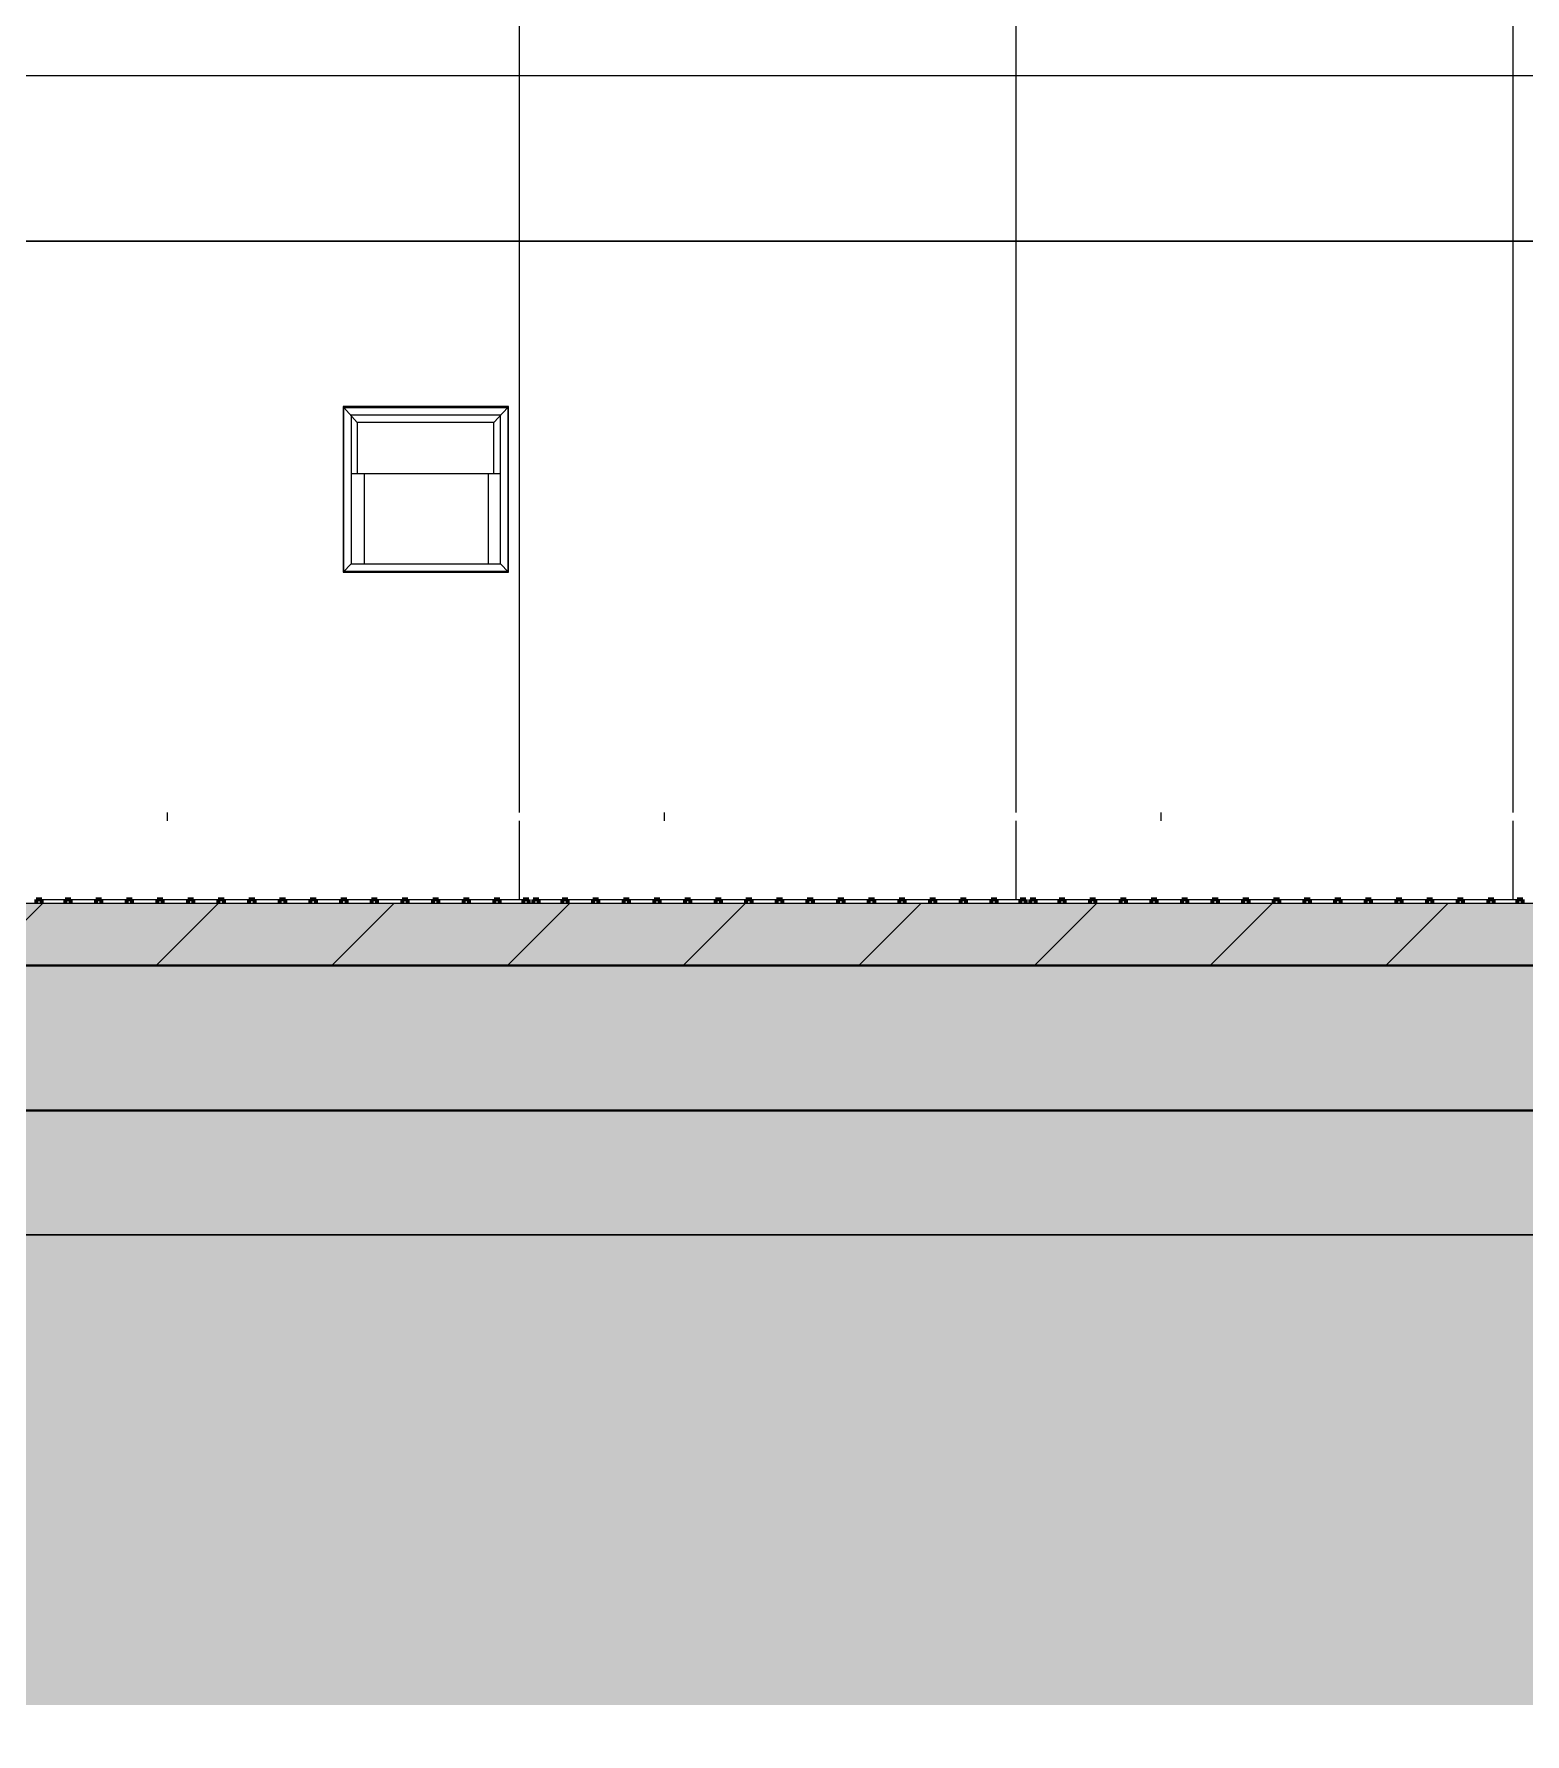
# Model space of a CAD drawing. Header units: millimetres. Extents: x 2519235 to 7246330, y 25937 to 201821.
# Drawn here: x 2844914 to 2846714, y 100187 to 102240 of the extents above; entities that cross this region are included whole.
import ezdxf
from ezdxf.xclip import XClip

# ---------------------------------------------------------------- set-up
doc = ezdxf.new("R2010")
doc.units = ezdxf.units.MM
doc.header["$XCLIPFRAME"] = 0
doc.set_wipeout_variables(frame=1)
doc.linetypes.add('TA_GL_000.90000', pattern=[2.475, 0.9, -0.225, 0.225, -0.225, 0.9])
for name, color, linetype in [('000 - 0_HIDE_OBJ_FRAMING_DEF_SUB_1', 7, 'Continuous'), ('000 - 0_SYM_DWG_GRIDLINE_MAIN_COLOR_251', 7, 'Continuous'), ('000 - CONCRETE_COL_CUT_COLOR_1', 7, 'Continuous'), ('000 - CONCRETE_COL_CUT_COLOR_3', 7, 'Continuous'), ('000 - CONCRETE_COL_CUT_COLOR_5', 7, 'Continuous'), ('000 - CONCRETE_COL_HATCH_', 7, 'Continuous'), ('000 - CONCRETE_COL_WIPEOUT_', 7, 'Continuous'), ('_งานโครงสร้าง', 7, 'Continuous')]:
    doc.layers.add(name, color=color, linetype=linetype)
doc.layers.add('A-DETL', color=7, linetype='Continuous', lineweight=70)
doc.layers.add('E-LITE-EQPM', color=7, linetype='Continuous', lineweight=9)
doc.layers.get('A-DETL').off()
doc.styles.add('TA', font='', dxfattribs={"height": 4.5})
doc.styles.get('TA').set_extended_font_data('Cordia New')

# ---------------------------------------------------------------- blocks, each defined once
blk = doc.blocks.new('DPA_Drainage Gutter_Landscape PP17_REV B - DPA_Drainage Gutter_Landscape PP17_REV B-36085527-ENTRANCE 1 - ELEVATION 1')
at = {"layer": '000 - 0_HIDE_OBJ_FRAMING_DEF_SUB_1', "color": 7, "lineweight": 70}
for p, q in [((2992079, 101195), (2992072, 101195)), ((2992072, 101195), (2992072, 101190)), ((2992079, 101190), (2992079, 101195)), ((2992114, 101195), (2992107, 101195)), ((2992107, 101195), (2992107, 101190)), ((2992114, 101190), (2992114, 101195)), ((2992151, 101195), (2992144, 101195)), ((2992144, 101195), (2992144, 101190)), ((2992151, 101190), (2992151, 101195)), ((2992188, 101195), (2992181, 101195)), ((2992181, 101195), (2992181, 101190)), ((2992188, 101190), (2992188, 101195)), ((2992225, 101195), (2992218, 101195)), ((2992218, 101195), (2992218, 101190)), ((2992225, 101190), (2992225, 101195)), ((2992262, 101195), (2992255, 101195)), ((2992255, 101195), (2992255, 101190)), ((2992262, 101190), (2992262, 101195)), ((2992299, 101195), (2992292, 101195)), ((2992292, 101195), (2992292, 101190)), ((2992299, 101190), (2992299, 101195)), ((2992336, 101195), (2992329, 101195)), ((2992329, 101195), (2992329, 101190)), ((2992336, 101190), (2992336, 101195)), ((2992373, 101195), (2992366, 101195)), ((2992366, 101195), (2992366, 101190)), ((2992373, 101190), (2992373, 101195)), ((2992410, 101195), (2992403, 101195)), ((2992403, 101195), (2992403, 101190)), ((2992410, 101190), (2992410, 101195)), ((2992447, 101195), (2992440, 101195)), ((2992440, 101195), (2992440, 101190)), ((2992447, 101190), (2992447, 101195)), ((2992484, 101195), (2992477, 101195)), ((2992477, 101195), (2992477, 101190)), ((2992484, 101190), (2992484, 101195)), ((2992521, 101195), (2992514, 101195)), ((2992514, 101195), (2992514, 101190)), ((2992521, 101190), (2992521, 101195)), ((2992558, 101195), (2992551, 101195)), ((2992551, 101195), (2992551, 101190)), ((2992558, 101190), (2992558, 101195)), ((2992595, 101195), (2992588, 101195)), ((2992588, 101195), (2992588, 101190)), ((2992595, 101190), (2992595, 101195)), ((2992632, 101195), (2992625, 101195)), ((2992625, 101195), (2992625, 101190)), ((2992632, 101190), (2992632, 101195)), ((2992667, 101195), (2992660, 101195)), ((2992660, 101195), (2992660, 101190)), ((2992667, 101190), (2992667, 101195)), ((2992679.2, 101195), (2992672.2, 101195)), ((2992672.2, 101195), (2992672.2, 101190)), ((2992679.2, 101190), (2992679.2, 101195)), ((2992714.2, 101195), (2992707.2, 101195)), ((2992707.2, 101195), (2992707.2, 101190)), ((2992714.2, 101190), (2992714.2, 101195)), ((2992751.2, 101195), (2992744.2, 101195)), ((2992744.2, 101195), (2992744.2, 101190)), ((2992751.2, 101190), (2992751.2, 101195)), ((2992788.2, 101195), (2992781.2, 101195)), ((2992781.2, 101195), (2992781.2, 101190)), ((2992788.2, 101190), (2992788.2, 101195)), ((2992825.2, 101195), (2992818.2, 101195)), ((2992818.2, 101195), (2992818.2, 101190)), ((2992825.2, 101190), (2992825.2, 101195)), ((2992862.2, 101195), (2992855.2, 101195)), ((2992855.2, 101195), (2992855.2, 101190)), ((2992862.2, 101190), (2992862.2, 101195)), ((2992899.2, 101195), (2992892.2, 101195)), ((2992892.2, 101195), (2992892.2, 101190)), ((2992899.2, 101190), (2992899.2, 101195)), ((2992936.2, 101195), (2992929.2, 101195)), ((2992929.2, 101195), (2992929.2, 101190)), ((2992936.2, 101190), (2992936.2, 101195)), ((2992973.2, 101195), (2992966.2, 101195)), ((2992966.2, 101195), (2992966.2, 101190)), ((2992973.2, 101190), (2992973.2, 101195)), ((2993010.2, 101195), (2993003.2, 101195)), ((2993003.2, 101195), (2993003.2, 101190)), ((2993010.2, 101190), (2993010.2, 101195)), ((2993047.2, 101195), (2993040.2, 101195)), ((2993040.2, 101195), (2993040.2, 101190)), ((2993047.2, 101190), (2993047.2, 101195)), ((2993084.2, 101195), (2993077.2, 101195)), ((2993077.2, 101195), (2993077.2, 101190)), ((2993084.2, 101190), (2993084.2, 101195)), ((2993121.2, 101195), (2993114.2, 101195)), ((2993114.2, 101195), (2993114.2, 101190)), ((2993121.2, 101190), (2993121.2, 101195)), ((2993158.2, 101195), (2993151.2, 101195)), ((2993151.2, 101195), (2993151.2, 101190)), ((2993158.2, 101190), (2993158.2, 101195)), ((2993195.2, 101195), (2993188.2, 101195)), ((2993188.2, 101195), (2993188.2, 101190)), ((2993195.2, 101190), (2993195.2, 101195)), ((2993232.2, 101195), (2993225.2, 101195)), ((2993225.2, 101195), (2993225.2, 101190)), ((2993232.2, 101190), (2993232.2, 101195)), ((2993267.2, 101195), (2993260.2, 101195)), ((2993260.2, 101195), (2993260.2, 101190)), ((2993267.2, 101190), (2993267.2, 101195)), ((2993279.3, 101195), (2993272.3, 101195)), ((2993272.3, 101195), (2993272.3, 101190)), ((2993279.3, 101190), (2993279.3, 101195)), ((2993314.3, 101195), (2993307.3, 101195)), ((2993307.3, 101195), (2993307.3, 101190)), ((2993314.3, 101190), (2993314.3, 101195)), ((2993351.3, 101195), (2993344.3, 101195)), ((2993344.3, 101195), (2993344.3, 101190)), ((2993351.3, 101190), (2993351.3, 101195)), ((2993388.3, 101195), (2993381.3, 101195)), ((2993381.3, 101195), (2993381.3, 101190)), ((2993388.3, 101190), (2993388.3, 101195)), ((2993425.3, 101195), (2993418.3, 101195)), ((2993418.3, 101195), (2993418.3, 101190)), ((2993425.3, 101190), (2993425.3, 101195)), ((2993462.3, 101195), (2993455.3, 101195)), ((2993455.3, 101195), (2993455.3, 101190)), ((2993462.3, 101190), (2993462.3, 101195)), ((2993499.3, 101195), (2993492.3, 101195)), ((2993492.3, 101195), (2993492.3, 101190)), ((2993499.3, 101190), (2993499.3, 101195)), ((2993536.3, 101195), (2993529.3, 101195)), ((2993529.3, 101195), (2993529.3, 101190)), ((2993536.3, 101190), (2993536.3, 101195)), ((2993573.3, 101195), (2993566.3, 101195)), ((2993566.3, 101195), (2993566.3, 101190)), ((2993573.3, 101190), (2993573.3, 101195)), ((2993610.3, 101195), (2993603.3, 101195)), ((2993603.3, 101195), (2993603.3, 101190)), ((2993610.3, 101190), (2993610.3, 101195)), ((2993647.3, 101195), (2993640.3, 101195)), ((2993640.3, 101195), (2993640.3, 101190)), ((2993647.3, 101190), (2993647.3, 101195)), ((2993684.3, 101195), (2993677.3, 101195)), ((2993677.3, 101195), (2993677.3, 101190)), ((2993684.3, 101190), (2993684.3, 101195)), ((2993721.3, 101195), (2993714.3, 101195)), ((2993714.3, 101195), (2993714.3, 101190)), ((2993721.3, 101190), (2993721.3, 101195)), ((2993758.3, 101195), (2993751.3, 101195)), ((2993751.3, 101195), (2993751.3, 101190)), ((2993758.3, 101190), (2993758.3, 101195)), ((2993795.3, 101195), (2993788.3, 101195)), ((2993788.3, 101195), (2993788.3, 101190)), ((2993795.3, 101190), (2993795.3, 101195)), ((2993832.3, 101195), (2993825.3, 101195)), ((2993825.3, 101195), (2993825.3, 101190)), ((2993832.3, 101190), (2993832.3, 101195)), ((2993867.3, 101195), (2993860.3, 101195)), ((2993860.3, 101195), (2993860.3, 101190)), ((2993867.3, 101190), (2993867.3, 101195))]:
    blk.add_line(p, q, dxfattribs=at)
at = {"layer": '000 - 0_HIDE_OBJ_FRAMING_DEF_SUB_1', "color": 7}
for p, q in [((2992079, 101190), (2992079, 101195)), ((2992079, 101195), (2992107, 101195)), ((2992107, 101190), (2992079, 101190)), ((2992107, 101195), (2992107, 101190)), ((2992114, 101190), (2992114, 101195)), ((2992114, 101195), (2992144, 101195)), ((2992144, 101190), (2992114, 101190)), ((2992144, 101195), (2992144, 101190)), ((2992151, 101195), (2992151, 101190)), ((2992151, 101195), (2992181, 101195)), ((2992181, 101190), (2992151, 101190)), ((2992181, 101195), (2992181, 101190)), ((2992188, 101190), (2992188, 101195)), ((2992188, 101195), (2992218, 101195)), ((2992218, 101190), (2992188, 101190)), ((2992218, 101195), (2992218, 101190)), ((2992225, 101195), (2992225, 101190)), ((2992225, 101195), (2992255, 101195)), ((2992255, 101190), (2992225, 101190)), ((2992255, 101195), (2992255, 101190)), ((2992262, 101190), (2992262, 101195)), ((2992262, 101195), (2992292, 101195)), ((2992292, 101190), (2992262, 101190)), ((2992292, 101195), (2992292, 101190)), ((2992299, 101195), (2992299, 101190)), ((2992299, 101195), (2992329, 101195)), ((2992329, 101190), (2992299, 101190)), ((2992329, 101195), (2992329, 101190)), ((2992336, 101190), (2992336, 101195)), ((2992336, 101195), (2992366, 101195)), ((2992366, 101190), (2992336, 101190)), ((2992366, 101195), (2992366, 101190)), ((2992373, 101195), (2992373, 101190)), ((2992373, 101195), (2992403, 101195)), ((2992403, 101190), (2992373, 101190)), ((2992403, 101190), (2992403, 101195)), ((2992410, 101195), (2992410, 101190)), ((2992410, 101195), (2992440, 101195)), ((2992440, 101190), (2992410, 101190)), ((2992440, 101195), (2992440, 101190)), ((2992447, 101195), (2992447, 101190)), ((2992447, 101195), (2992477, 101195)), ((2992477, 101190), (2992447, 101190)), ((2992477, 101190), (2992477, 101195)), ((2992484, 101195), (2992484, 101190)), ((2992484, 101195), (2992514, 101195)), ((2992514, 101190), (2992484.3, 101190)), ((2992514, 101195), (2992514, 101190)), ((2992521, 101195), (2992521, 101190)), ((2992521, 101195), (2992551, 101195)), ((2992551, 101190), (2992521, 101190)), ((2992551, 101190), (2992551, 101195)), ((2992558, 101195), (2992558, 101190)), ((2992558, 101195), (2992588, 101195)), ((2992588, 101190), (2992558, 101190)), ((2992588, 101195), (2992588, 101190)), ((2992595, 101195), (2992595, 101190)), ((2992595, 101195), (2992625, 101195)), ((2992625, 101190), (2992595, 101190)), ((2992625, 101190), (2992625, 101195)), ((2992632, 101195), (2992632, 101190)), ((2992632, 101195), (2992660, 101195)), ((2992660, 101190), (2992632, 101190)), ((2992660, 101195), (2992660, 101190)), ((2992679.2, 101190), (2992679.2, 101195)), ((2992679.2, 101195), (2992707.2, 101195)), ((2992707.2, 101190), (2992679.2, 101190)), ((2992707.2, 101195), (2992707.2, 101190)), ((2992714.2, 101190), (2992714.2, 101195)), ((2992714.2, 101195), (2992744.2, 101195)), ((2992744.2, 101190), (2992714.2, 101190)), ((2992744.2, 101195), (2992744.2, 101190)), ((2992751.2, 101195), (2992751.2, 101190)), ((2992751.2, 101195), (2992781.2, 101195)), ((2992781.2, 101190), (2992751.2, 101190)), ((2992781.2, 101195), (2992781.2, 101190)), ((2992788.2, 101190), (2992788.2, 101195)), ((2992788.2, 101195), (2992818.2, 101195)), ((2992818.2, 101190), (2992788.2, 101190)), ((2992818.2, 101195), (2992818.2, 101190)), ((2992825.2, 101195), (2992825.2, 101190)), ((2992825.2, 101195), (2992855.2, 101195)), ((2992855.2, 101190), (2992825.2, 101190)), ((2992855.2, 101195), (2992855.2, 101190)), ((2992862.2, 101190), (2992862.2, 101195)), ((2992862.2, 101195), (2992892.2, 101195)), ((2992891.6, 101190), (2992862.2, 101190)), ((2992892.2, 101195), (2992892.2, 101190)), ((2992899.2, 101195), (2992899.2, 101190)), ((2992899.2, 101195), (2992929.2, 101195)), ((2992929.2, 101190), (2992899.2, 101190)), ((2992929.2, 101195), (2992929.2, 101190)), ((2992936.2, 101190), (2992936.2, 101195)), ((2992936.2, 101195), (2992966.2, 101195)), ((2992966.2, 101190), (2992936.2, 101190)), ((2992966.2, 101195), (2992966.2, 101190)), ((2992973.2, 101195), (2992973.2, 101190)), ((2992973.2, 101195), (2993003.2, 101195)), ((2993003.2, 101190), (2992973.2, 101190)), ((2993003.2, 101190), (2993003.2, 101195)), ((2993010.2, 101195), (2993010.2, 101190)), ((2993010.2, 101195), (2993040.2, 101195)), ((2993040.2, 101190), (2993010.2, 101190)), ((2993040.2, 101195), (2993040.2, 101190)), ((2993047.2, 101195), (2993047.2, 101190)), ((2993047.2, 101195), (2993077.2, 101195)), ((2993077.2, 101190), (2993047.2, 101190)), ((2993077.2, 101190), (2993077.2, 101195)), ((2993084.2, 101195), (2993084.2, 101190)), ((2993084.2, 101195), (2993114.2, 101195)), ((2993114.2, 101190), (2993084.2, 101190)), ((2993114.2, 101195), (2993114.2, 101190)), ((2993121.2, 101195), (2993121.2, 101190)), ((2993121.2, 101195), (2993151.2, 101195)), ((2993151.2, 101190), (2993121.2, 101190)), ((2993151.2, 101190), (2993151.2, 101195)), ((2993158.2, 101195), (2993158.2, 101190)), ((2993158.2, 101195), (2993188.2, 101195)), ((2993188.2, 101190), (2993158.2, 101190)), ((2993188.2, 101195), (2993188.2, 101190)), ((2993195.2, 101195), (2993195.2, 101190)), ((2993195.2, 101195), (2993225.2, 101195)), ((2993225.2, 101190), (2993195.2, 101190)), ((2993225.2, 101190), (2993225.2, 101195)), ((2993232.2, 101195), (2993232.2, 101190)), ((2993232.2, 101195), (2993260.2, 101195)), ((2993260.2, 101190), (2993232.2, 101190)), ((2993260.2, 101195), (2993260.2, 101190)), ((2993279.3, 101190), (2993279.3, 101195)), ((2993279.3, 101195), (2993307.3, 101195)), ((2993307.3, 101190), (2993279.3, 101190)), ((2993307.3, 101195), (2993307.3, 101190)), ((2993314.3, 101190), (2993314.3, 101195)), ((2993314.3, 101195), (2993344.3, 101195)), ((2993344.3, 101190), (2993314.3, 101190)), ((2993344.3, 101195), (2993344.3, 101190)), ((2993351.3, 101195), (2993351.3, 101190)), ((2993351.3, 101195), (2993381.3, 101195)), ((2993381.3, 101190), (2993351.3, 101190)), ((2993381.3, 101195), (2993381.3, 101190)), ((2993388.3, 101190), (2993388.3, 101195)), ((2993388.3, 101195), (2993418.3, 101195)), ((2993418.3, 101190), (2993388.3, 101190)), ((2993418.3, 101195), (2993418.3, 101190)), ((2993425.3, 101195), (2993425.3, 101190)), ((2993425.3, 101195), (2993455.3, 101195)), ((2993455.3, 101190), (2993425.3, 101190)), ((2993455.3, 101195), (2993455.3, 101190)), ((2993462.3, 101190), (2993462.3, 101195)), ((2993462.3, 101195), (2993492.3, 101195)), ((2993492.3, 101190), (2993462.3, 101190)), ((2993492.3, 101195), (2993492.3, 101190)), ((2993499.3, 101195), (2993499.3, 101190)), ((2993499.3, 101195), (2993529.3, 101195)), ((2993529.3, 101190), (2993499.3, 101190)), ((2993529.3, 101195), (2993529.3, 101190)), ((2993536.3, 101190), (2993536.3, 101195)), ((2993536.3, 101195), (2993566.3, 101195)), ((2993566.3, 101190), (2993536.3, 101190)), ((2993566.3, 101195), (2993566.3, 101190)), ((2993573.3, 101195), (2993573.3, 101190)), ((2993573.3, 101195), (2993603.3, 101195)), ((2993603.3, 101190), (2993573.3, 101190)), ((2993603.3, 101190), (2993603.3, 101195)), ((2993610.3, 101195), (2993610.3, 101190)), ((2993610.3, 101195), (2993640.3, 101195)), ((2993640.3, 101190), (2993610.3, 101190)), ((2993640.3, 101195), (2993640.3, 101190)), ((2993647.3, 101195), (2993647.3, 101190)), ((2993647.3, 101195), (2993677.3, 101195)), ((2993677.3, 101190), (2993647.3, 101190)), ((2993677.3, 101190), (2993677.3, 101195)), ((2993684.3, 101195), (2993684.3, 101190)), ((2993684.3, 101195), (2993714.3, 101195)), ((2993714.3, 101190), (2993684.3, 101190)), ((2993714.3, 101195), (2993714.3, 101190)), ((2993721.3, 101195), (2993721.3, 101190)), ((2993721.3, 101195), (2993751.3, 101195)), ((2993751.3, 101190), (2993721.3, 101190)), ((2993751.3, 101190), (2993751.3, 101195)), ((2993758.3, 101195), (2993758.3, 101190)), ((2993758.3, 101195), (2993788.3, 101195)), ((2993788.3, 101190), (2993758.3, 101190)), ((2993788.3, 101195), (2993788.3, 101190)), ((2993795.3, 101195), (2993795.3, 101190)), ((2993795.3, 101195), (2993825.3, 101195)), ((2993825.3, 101190), (2993795.3, 101190)), ((2993825.3, 101190), (2993825.3, 101195)), ((2993832.3, 101195), (2993832.3, 101190)), ((2993832.3, 101195), (2993860.3, 101195)), ((2993860.3, 101190), (2993832.3, 101190)), ((2993860.3, 101195), (2993860.3, 101190))]:
    blk.add_line(p, q, dxfattribs=at)
blk = doc.blocks.new('DPA_LIGHTING_WALL MOUNT_WLL711 1 - 10W LED_use_-35905488-ENTRANCE 1 - ELEVATION 1')
at = {"layer": '000 - 0_HIDE_OBJ_FRAMING_DEF_SUB_1', "color": 7}
for p, q in [((2983642.6, 101790), (2983442.6, 101790)), ((2983442.6, 101790), (2983442.6, 101590)), ((2983443.6, 101789), (2983459.7, 101771)), ((2983443.6, 101789), (2983641.6, 101789)), ((2983443.6, 101591), (2983443.6, 101789)), ((2983624.7, 101771), (2983641.6, 101789)), ((2983641.6, 101789), (2983641.6, 101591)), ((2983642.6, 101590), (2983642.6, 101790)), ((2983452.6, 101780), (2983632.6, 101780)), ((2983452.6, 101780), (2983452.6, 101600)), ((2983624.7, 101771), (2983459.7, 101771)), ((2983459.7, 101771), (2983459.7, 101709.4)), ((2983624.7, 101709.4), (2983624.7, 101771)), ((2983632.6, 101600), (2983632.6, 101780)), ((2983452.6, 101709.4), (2983632.6, 101709.4)), ((2983468.3, 101709.4), (2983468.3, 101600)), ((2983618.1, 101600), (2983618.1, 101709.4)), ((2983442.6, 101590), (2983452.6, 101600)), ((2983442.6, 101590), (2983642.6, 101590)), ((2983641.6, 101591), (2983443.6, 101591)), ((2983452.6, 101600), (2983632.6, 101600)), ((2983642.6, 101590), (2983632.6, 101600))]:
    blk.add_line(p, q, dxfattribs=at)
blk = doc.blocks.new('*U1049')
at = {"layer": '000 - CONCRETE_COL_HATCH_'}
h = blk.add_hatch(dxfattribs=at)
h.set_pattern_fill('ANSI31', scale=0.25)
h.set_pattern_definition([(45, (1983745.8844, -850006.8257), (-0.56126600757, 0.56126600757), [])])
h.paths.add_polyline_path([(0, 0), (0, -75), (15426.4, -75), (15833.7, -75), (44374.7, -75), (44374.7, 0)])
at = {"layer": '000 - CONCRETE_COL_CUT_COLOR_1', "color": 7}
blk.add_lwpolyline([(44374.7, 0), (0, 0), (0, -75), (15426.4, -75), (15833.7, -75), (44374.7, -75)], dxfattribs=at)
blk = doc.blocks.new('*U1051')
at = {"layer": '000 - CONCRETE_COL_HATCH_'}
h = blk.add_hatch(dxfattribs=at)
h.set_pattern_fill('EARTH', scale=0.5, angle=45)
h.set_pattern_definition([(45, (88751.0504, -816679.242), (0, 4.49012806), [3.175, -3.175]), (45, (88750.2085, -816678.4), (0, 4.49012806), [3.175, -3.175]), (45, (88749.3666, -816677.558), (0, 4.49012806), [3.175, -3.175]), (135, (88749.3666, -816676.997), (-4.49012806, 0), [3.175, -3.175]), (135, (88750.2085, -816676.155), (-4.49012806, 0), [3.175, -3.175]), (135, (88751.0504, -816675.313), (-4.49012806, 0), [3.175, -3.175])])
h.paths.add_polyline_path([(0, 0), (44375.5, 0), (44375.5, 718), (0, 718)])
blk = doc.blocks.new('*U1679')
at = {"layer": '000 - CONCRETE_COL_HATCH_'}
h = blk.add_hatch(dxfattribs=at)
h.set_pattern_fill('AR-CONC', scale=0.04)
h.set_pattern_definition([(50, (362366.6603, -853071.7804), (7.28738676, -0.63756342), [0.762, -8.382]), (355, (362366.66, -853071.7804), (-1.40973686, 7.64227381), [0.6096, -6.705623367]), (100.4514447, (362367.2676, -853071.8336), (5.877649884, 7.004710076), [0.64760035, -7.123609784]), (46.1842, (362366.66, -853069.748), (10.84316164, -1.68169312), [1.143, -12.573]), (96.6355576, (362367.564, -853069.889), (9.49616536, 9.89704498), [0.97140093, -10.68542433]), (351.1841512, (362366.66, -853069.748), (9.49616536, 9.89704498), [0.91439868, -10.05838928]), (21, (362367.6763, -853070.2564), (6.06457565, -4.090607927), [0.762, -8.382]), (326, (362367.676, -853070.2564), (2.472081134, 7.367518645), [0.6096, -6.7056]), (71.451445, (362368.182, -853070.597), (8.53665677, 3.276910755), [0.64760035, -7.123597504]), (37.5, (362366.6603, -853071.7804), (0.12354413, 3.382201555), [0, -6.62432, 0, -6.8072, 0, -6.731]), (7.5, (362366.6603, -853071.7804), (2.6727865, 4.007222993), [0, -3.88112, 0, -6.47192, 0, -2.5654]), (327.5, (362364.3947, -853071.7804), (5.423623807, -0.22914976), [0, -2.54, 0, -7.9248, 0, -10.5156]), (317.5, (362363.3787, -853071.7804), (5.925167255, 1.017059641), [0, -3.302, 0, -5.26288, 0, -7.4676])])
h.paths.add_polyline_path([(0, 0), (0, -893), (320, -893), (347.6, -893), (347.6, -175), (44723.1, -175), (44723.1, -893), (45073.5, -893), (45073.1, -25), (45023.1, -25), (45023.1, 375), (44723.1, 375), (44723.1, 0), (347.6, 0), (347.6, 375), (47.6, 375), (47.6, 0)])
at = {"layer": '000 - CONCRETE_COL_CUT_COLOR_1', "color": 7, "lineweight": -2}
for points in [[(347.6, -175), (44723.1, -175)], [(44723.1, 0), (347.6, 0)]]:
    blk.add_lwpolyline(points, dxfattribs=at)
blk = doc.blocks.new('W-1-PP17-ENT1_REV02_20260415-155428_PP17_ENT1_EX_ELE1')
at = {"layer": '000 - 0_HIDE_OBJ_FRAMING_DEF_SUB_1', "lineweight": 9}
h = blk.add_hatch(dxfattribs=at)
h.set_pattern_fill('FP_10', style=0, pattern_type=2)
h.set_pattern_definition([(90, (-17700.16, 101390), (-600, 4e-14), [])])
h.paths.add_polyline_path([(-18050.2, 101990), (5079.9, 101990), (5079.9, 102290), (-18050.2, 102290), (-18050.2, 102050.1)])
h = blk.add_hatch(dxfattribs=at)
h.set_pattern_fill('FP_3', style=0, pattern_type=2)
h.set_pattern_definition([(90, (-17700.16, 101300), (-600, 4e-14), [])])
h.paths.add_polyline_path([(-14272.3, 101190), (-14272.3, 101195), (-13677.3, 101195), (-13677.3, 101190), (-13672.1, 101190), (-13672.1, 101195), (-13077.1, 101195), (-13077.1, 101190), (-13072, 101190), (-13072, 101195), (-12477, 101195), (-12477, 101190), (-12471.8, 101190), (-12471.8, 101195), (-11876.8, 101195), (-11876.8, 101190), (-11871.7, 101190), (-11871.7, 101195), (-11276.7, 101195), (-11276.7, 101190), (-11271.5, 101190), (-11271.5, 101195), (-10676.5, 101195), (-10676.5, 101190), (-10671.4, 101190), (-10671.4, 101195), (-10076.4, 101195), (-10076.4, 101190), (-10071.2, 101190), (-10071.2, 101195), (-9476.2, 101195), (-9476.2, 101190), (-9471.1, 101190), (-9471.1, 101195), (-8876.1, 101195), (-8876.1, 101190), (-8870.9, 101190), (-8870.9, 101195), (-8275.9, 101195), (-8275.9, 101190), (-8270.7, 101190), (-8270.7, 101195), (-7675.7, 101195), (-7675.7, 101190), (-7670.6, 101190), (-7670.6, 101195), (-7075.6, 101195), (-7075.6, 101190), (-7070.4, 101190), (-7070.4, 101195), (-6475.4, 101195), (-6475.4, 101190), (-6470.3, 101190), (-6470.3, 101195), (-5875.3, 101195), (-5875.3, 101190), (-5870.1, 101190), (-5870.1, 101195), (-5275.1, 101195), (-5275.1, 101190), (-5270, 101190), (-5270, 101195), (-4675, 101195), (-4675, 101190), (-4669.8, 101190), (-4669.8, 101195), (-4074.8, 101195), (-4074.8, 101190), (-4069.7, 101190), (-4069.7, 101195), (-3474.7, 101195), (-3474.7, 101190), (-3469.5, 101190), (-3469.5, 101195), (-2874.5, 101195), (-2874.5, 101190), (-2869.4, 101190), (-2869.4, 101195), (-2274.4, 101195), (-2274.4, 101190), (-2269.2, 101190), (-2269.2, 101195), (-1674.2, 101195), (-1674.2, 101190), (-1669, 101190), (-1669, 101195), (-1074, 101195), (-1074, 101190), (-1068.9, 101190), (-1068.9, 101195), (-473.9, 101195), (-473.9, 101190), (-468.7, 101190), (-468.7, 101195), (126.3, 101195), (126.3, 101190), (131.4, 101190), (131.4, 101195), (726.4, 101195), (726.4, 101190), (731.6, 101190), (731.6, 101195), (1326.6, 101195), (1326.6, 101190), (1331.7, 101190), (1331.7, 101195), (1926.7, 101195), (1927, 101190), (1931.9, 101190), (1931.9, 101195), (2526.9, 101195), (2526.9, 101190), (2532, 101190), (2532, 101195), (3127, 101195), (3127, 101190), (3132.2, 101190), (3132.2, 101195), (3727.2, 101195), (3727.2, 101190), (3732.4, 101190), (3732.4, 101195), (4327.4, 101195), (4327.4, 101190), (4332.5, 101190), (4332.5, 101195), (4927.5, 101195), (4927.5, 101190), (4932.7, 101190), (4932.7, 101195), (5527.7, 101195), (5527.7, 101190), (5532.8, 101190), (5532.8, 101195), (6127.8, 101195), (6127.8, 101190), (6133, 101190), (6133, 101195), (6728, 101195), (6728, 101190), (6733.1, 101190), (6733.1, 101195), (6994.4, 101195), (6994.4, 101290), (-18050.2, 101290), (-18050.2, 101195), (-17878.4, 101195), (-17878.4, 101190), (-17873.2, 101190), (-17873.2, 101195), (-17278.2, 101195), (-17278.2, 101190), (-17273.1, 101190), (-17273.1, 101195), (-16678.1, 101195), (-16678.1, 101190), (-16672.9, 101190), (-16672.9, 101195), (-16077.9, 101195), (-16077.9, 101190), (-16072.8, 101190), (-16072.8, 101195), (-15477.8, 101195), (-15477.8, 101190), (-15472.6, 101190), (-15472.6, 101195), (-14877.6, 101195), (-14877.6, 101190), (-14872.5, 101190), (-14872.5, 101195), (-14277.5, 101195), (-14277.5, 101190)])
h.paths.add_polyline_path([(11534.4, 101190), (11534.4, 101195), (11556.3, 101195), (11556.3, 101290), (11510.1, 101289.7), (11510.1, 101195), (11529.2, 101195), (11529.2, 101190)])
h.paths.add_polyline_path([(7328.1, 101190), (7333.3, 101190), (7333.3, 101195), (7928.3, 101195), (7928.3, 101190), (7933.4, 101190), (7933.4, 101195), (8528.4, 101195), (8528.4, 101190), (8533.6, 101190), (8533.6, 101195), (9128.6, 101195), (9128.6, 101190), (9133.7, 101190), (9133.7, 101195), (9728.7, 101195), (9728.7, 101190), (9733.9, 101190), (9733.9, 101195), (10328.9, 101195), (10328.9, 101190), (10334.1, 101190), (10334.1, 101195), (10929.1, 101195), (10929.1, 101190), (10934.2, 101190), (10934.2, 101195), (11360.1, 101195), (11360.1, 101290), (7294.4, 101290), (7294.4, 101195), (7328.1, 101195)])
h.paths.add_polyline_path([(-13549.5, 101300), (11360.1, 101300), (11360.1, 101990), (7304.8, 101990), (7304.8, 101680), (7094.8, 101680), (7094.8, 101990), (-8932.7, 101990), (-8932.7, 101680), (-9142.7, 101680), (-9142.7, 101990), (-18050.2, 101990), (-18050.2, 101300), (-13550.2, 101300)])
h.paths.add_polyline_path([(11556.3, 101300), (11556.3, 101990), (11510.1, 101988.9), (11510.1, 101300)])
at = {"layer": '000 - 0_HIDE_OBJ_FRAMING_DEF_SUB_1', "lineweight": 25}
h = blk.add_hatch(dxfattribs=at)
h.set_pattern_fill('FP_20', style=0, pattern_type=2)
h.set_pattern_definition([(50, (230.58, 4e-11), (364.3679, -31.8783), [38.1, -419.1]), (355, (230.6, 4e-11), (-70.4859, 382.1133), [30.48, -335.28]), (100.451, (260.95, -2.66), (293.885, 350.2334), [32.38, -356.18]), (46.184, (230.6, 101.6), (542.1585, -84.0858), [57.15, -628.65]), (96.636, (275.76, 94.6), (474.805, 494.8554), [48.57, -534.27]), (351.184, (230.6, 101.6), (474.8102, 494.85), [45.72, -502.92]), (21, (281.38, 76.2), (303.2285, -204.5305), [38.1, -419.1]), (326, (281.4, 76.2), (123.6039, 368.376), [30.48, -335.28]), (71.451, (306.65, 59.16), (426.8341, 163.8427), [32.38, -356.18]), (37.5, (230.58, 4e-11), (6.17665, 169.11015), [16.764, -314.452, 16.764, -323.596, -336.55]), (37.5, (230.58, 4e-11), (6.17665, 169.11015), [-671.576, 16.764, -319.786]), (7.5, (230.58, 4e-11), (133.63888, 200.3615), [16.764, -177.292, 16.764, -306.832, -128.27]), (7.5, (230.58, 4e-11), (133.63888, 200.3615), [-517.652, 16.764, -111.506]), (327.5, (117.3, 4e-11), (271.18182, -11.45836), [16.764, -110.236, 16.764, -379.476, -525.78]), (327.5, (117.3, 4e-11), (271.18182, -11.45836), [-523.24, 16.764, -509.016]), (317.5, (66.5, 4e-11), (296.2585, 50.85285), [16.764, -148.336, 16.764, -246.38, -373.38]), (317.5, (66.5, 4e-11), (296.2585, 50.85285), [-428.244, 16.764, -356.616])])
h.paths.add_polyline_path([(-20424, 100222), (-20424, 100940), (23951.5, 100940), (23951.5, 100222), (24301.9, 100222), (24301.5, 101090), (24251.5, 101090), (24251.5, 101490), (23951.5, 101490), (23951.5, 101115), (-20424, 101115), (-20424, 101490), (-20724, 101490), (-20724, 101115), (-20771.6, 101115), (-20771.6, 100222), (-20451.6, 100222)])
at = {"layer": '000 - 0_HIDE_OBJ_FRAMING_DEF_SUB_1', "lineweight": 9}
h = blk.add_hatch(dxfattribs=at)
h.set_pattern_fill('FP_2', style=0, pattern_type=2)
h.set_pattern_definition([(90, (-18125.16, 100940), (-600, 4e-14), [])])
h.paths.add_polyline_path([(-18029.6, 101290), (11360.1, 101290), (11360.1, 101300), (-18050.2, 101300), (-18050.2, 101290)])
h.paths.add_polyline_path([(11556.3, 101290), (11569, 101290.1), (11569, 101300), (11510.1, 101300), (11510.1, 101290)])
h = blk.add_hatch(dxfattribs=at)
h.set_pattern_fill('FP_14', style=0, pattern_type=2)
h.set_pattern_definition([(45, (230.58, 4e-11), (-106.06602, 106.06602), [])])
h.paths.add_polyline_path([(-4589.5, 101115), (23951.5, 101115), (23951.5, 101190), (-20423.2, 101190), (-20423.2, 101115), (-4996.7, 101115)])
at = {"color": 7}
for points in [[(-20771.6, 101115), (-20771.6, 100222), (-20451.6, 100222), (-20424, 100222), (-20424, 100940), (23951.5, 100940), (23951.5, 100222), (24301.9, 100222), (24301.5, 101090), (24251.5, 101090), (24251.5, 101490), (23951.5, 101490), (23951.5, 101115), (-20424, 101115), (-20424, 101490), (-20724, 101490), (-20724, 101115)], [(-20423.2, 101190), (-20423.2, 101115), (-4996.7, 101115), (-4589.5, 101115), (23951.5, 101115), (23951.5, 101190)]]:
    blk.add_lwpolyline(points, close=True, dxfattribs=at)
at = {"layer": '000 - 0_HIDE_OBJ_FRAMING_DEF_SUB_1', "color": 7, "lineweight": 9}
for p, q in [((-10050.2, 101990), (11360.1, 101990)), ((5079.9, 101990), (-10050.2, 101990))]:
    blk.add_line(p, q, dxfattribs=at)
at = {"layer": 'A-DETL', "color": 7}
blk.add_blockref('DPA_Drainage Gutter_Landscape PP17_REV B - DPA_Drainage Gutter_Landscape PP17_REV B-36085527-ENTRANCE 1 - ELEVATION 1', (-3000942.9, 0), dxfattribs=at)
at = {"layer": 'E-LITE-EQPM', "color": 7}
blk.add_blockref('DPA_LIGHTING_WALL MOUNT_WLL711 1 - 10W LED_use_-35905488-ENTRANCE 1 - ELEVATION 1', (-2991942.9, 0), dxfattribs=at)
at = {"color": 7}
blk.add_blockref('*U1051', (-20424, 100222), dxfattribs=at)
at = {"layer": '000 - CONCRETE_COL_CUT_COLOR_3', "color": 7}
blk.add_blockref('*U1049', (-20423.2, 101190), dxfattribs=at)
at = {"layer": '000 - CONCRETE_COL_CUT_COLOR_5', "color": 7, "lineweight": 40}
blk.add_blockref('*U1679', (-20771.6, 101115), dxfattribs=at)
blk = doc.blocks.new('*U1068')
at = {"layer": '000 - 0_SYM_DWG_GRIDLINE_MAIN_COLOR_251', "color": 7, "linetype": 'ByBlock', "ltscale": 5}
blk.add_line((20, 0), (-878, 0), dxfattribs=at)
at = {"color": 7, "style": 'TA', "flags": 1}
blk.add_attdef('LOCATION', (6, -6), '', height=4.5, rotation=270, dxfattribs=at)
blk = doc.blocks.new('W-1-PP17-ENT1_REV02_20260415-160509_PP17_ENT1_ELE1_DIMS_1')
at = {"layer": '000 - 0_SYM_DWG_GRIDLINE_MAIN_COLOR_251', "color": 7, "linetype": 'TA_GL_000.90000', "xscale": 50, "yscale": 50, "zscale": 50, "rotation": 180}
blk.add_blockref('*U1068', (-24600, 100940), dxfattribs=at)
blk = doc.blocks.new('W-1-PP17-ENT1_REV02_20260415-160712_PP17_ENT1_SE_ELE1')
at = {"layer": '_งานโครงสร้าง', "color": 7}
blk.add_lwpolyline([(-10050.2, 102190), (-7025.2, 102190), (-7025.2, 100790), (-10050.2, 100790)], close=True, dxfattribs=at)
at = {"layer": 'Defpoints', "color": 7}
blk.add_lwpolyline([(-19925, 100790), (19163.1, 100790), (19163.1, 98830), (-19925, 98830)], close=True, dxfattribs=at)

msp = doc.modelspace()

# ---------------------------------------------------------------- block references
at = {"color": 7}
ref = msp.add_blockref('W-1-PP17-ENT1_REV02_20260415-160712_PP17_ENT1_SE_ELE1', (2853787.508, 0), dxfattribs=at)
XClip(ref).set_block_clipping_path([(-30000, 96626.6495575321), (6019.5013926723, 118826.6489075039)])

# ---------------------------------------------------------------- next in the draw order: block references
ref = msp.add_blockref('W-1-PP17-ENT1_REV02_20260415-155428_PP17_ENT1_EX_ELE1', (2853787.508, 0), dxfattribs=at)
XClip(ref).set_block_clipping_path([(-24600, 98829.9999999949), (6019.5013926723, 105364.9999999955)])

# ---------------------------------------------------------------- next in the draw order: block references
ref = msp.add_blockref('W-1-PP17-ENT1_REV02_20260415-160509_PP17_ENT1_ELE1_DIMS_1', (2853787.508, 0), dxfattribs=at)
XClip(ref).set_block_clipping_path([(-30000, 96626.6495575321), (6019.5013926723, 118826.6489075039)])

doc.saveas('drawing.dxf')
